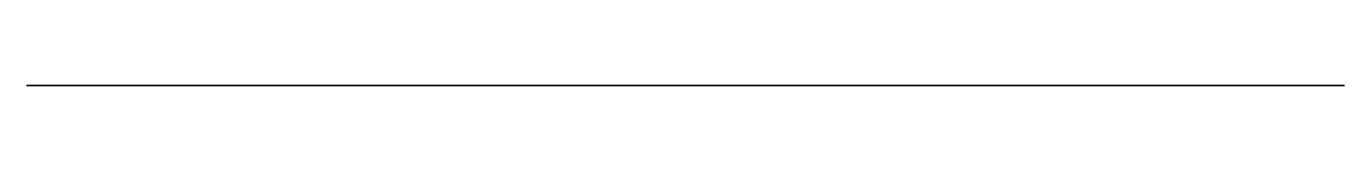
# Model space of a CAD drawing. Header units: millimetres. Extents: x 2338.9 to 2382.9, y 0 to 0.
import ezdxf

# ---------------------------------------------------------------- set-up
doc = ezdxf.new("R2010")
doc.units = ezdxf.units.MM

msp = doc.modelspace()

# ---------------------------------------------------------------- linework, layer by layer
at = {"extrusion": (0, -1, 0)}
for p, q in [((2372.857, 0, -14.313), (2360.857, 0, -14.313)), ((2372.857, 0, 5.687), (2372.857, 0, -34.313))]:
    msp.add_line(p, q, dxfattribs=at)
msp.add_circle((2360.857, -14.313), 22, dxfattribs=at)

doc.saveas('drawing.dxf')
